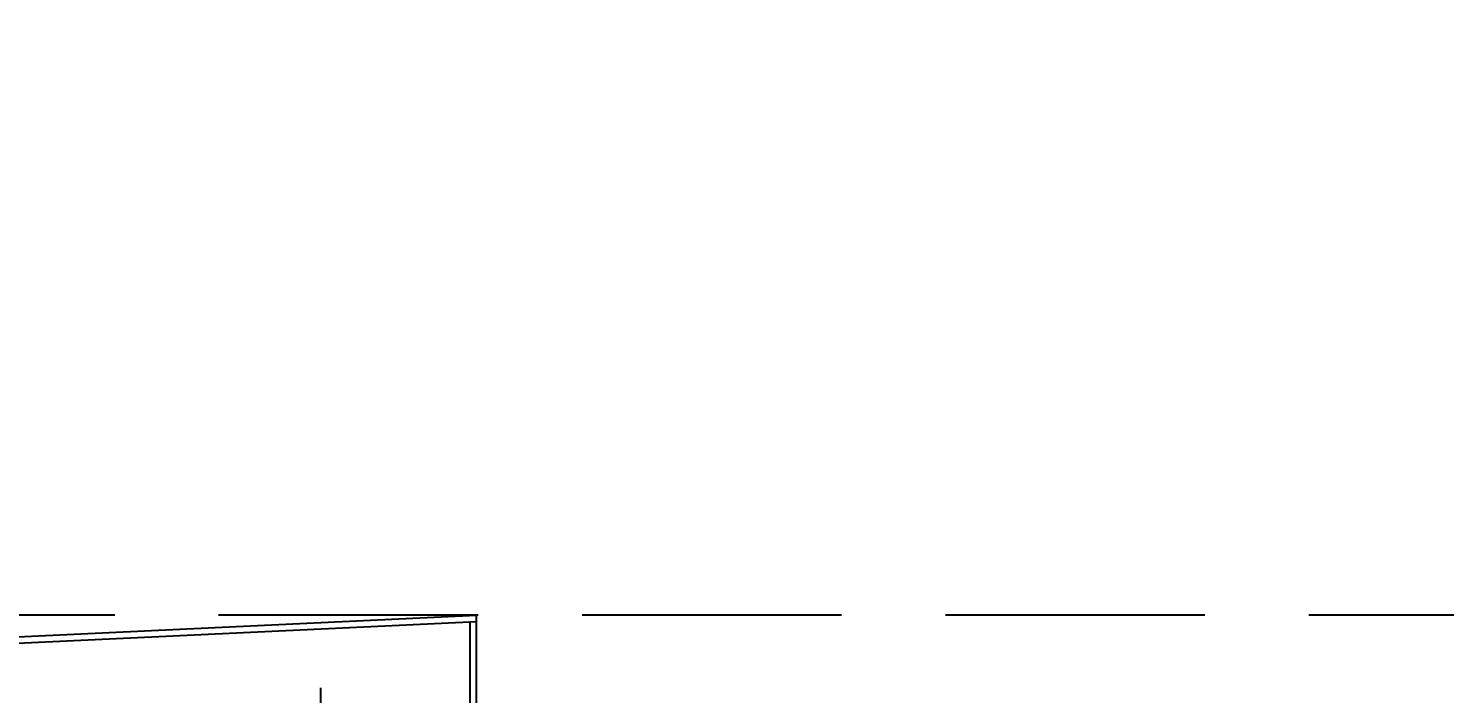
# Model space of a CAD drawing. Extents: x 220580 to 2027826, y -309201 to 71987.
# Drawn here: x 1041967 to 1042513, y -160007 to -159750 of the extents above; entities that cross this region are included whole.
import ezdxf
from ezdxf.enums import TextEntityAlignment as Align

# ---------------------------------------------------------------- set-up
doc = ezdxf.new("R2010")
doc.units = 0
for name, pattern in [('CENTER', [2, 1.25, -0.25, 0.25, -0.25]), ('DASH', [0.35, 0.25, -0.1]), ('ZN-DOT', [0.25, 0, -0.25])]:
    doc.linetypes.add(name, pattern=pattern)
for name, color, linetype in [('!ZN1-填充-8', 8, 'Continuous'), ('!ZN3-铝板幕墙-3', 3, 'Continuous'), ('!ZN4-辅助材料-1', 1, 'Continuous'), ('!ZN4-配件-11', 11, 'Continuous'), ('!ZN5-铝材投影-112', 112, 'Continuous'), ('!ZN6-层高线-8', 8, 'ZN-DOT'), ('DIM', 173, 'Continuous')]:
    doc.layers.add(name, color=color, linetype=linetype)
doc.styles.add('DHTEXT-1', font='ROMANS.shx', dxfattribs={"width": 0.7, "bigfont": 'CHINESE.shx'})
doc.dimstyles.new('ZN200', dxfattribs={"dimscale": 200, "dimtxt": 2.5, "dimasz": 1.5, "dimexe": 1, "dimexo": 2, "dimgap": 0.9, "dimtad": 1, "dimdec": 0, "dimdsep": 46, "dimtxsty": 'DHTEXT-1', "dimblk": 'ARCHTICK', "dimcen": 2.5, "dimclrd": 173, "dimclre": 173, "dimclrt": 7, "dimazin": 2, "dimtfac": 1, "dimtdec": 0, "dimtix": 1, "dimtmove": 2, "dimatfit": 3, "dimfxl": 0, "dimtolj": 1, "dimtzin": 0, "dimarcsym": 0})
doc.dimstyles.new('ZN3', dxfattribs={"dimscale": 3, "dimtxt": 2.5, "dimasz": 1.5, "dimexe": 1, "dimexo": 2, "dimgap": 0.9, "dimtad": 1, "dimdec": 0, "dimdsep": 46, "dimtxsty": 'DHTEXT-1', "dimblk": 'ARCHTICK', "dimcen": 2.5, "dimclrd": 173, "dimclre": 173, "dimclrt": 7, "dimazin": 2, "dimtfac": 1, "dimtix": 1, "dimtmove": 2, "dimatfit": 3, "dimfxl": 0, "dimarcsym": 0})

# ---------------------------------------------------------------- blocks, each defined once
blk = doc.blocks.new('_ArchTick')
at = {"color": 0, "linetype": 'ByBlock', "const_width": 0.4}
blk.add_lwpolyline([(-0.5, -0.5), (0.5, 0.5)], dxfattribs=at)
blk = doc.blocks.new('*D891')
at = {"layer": 'Defpoints', "color": 0, "ltscale": 30, "transparency": 16777216}
for p in [(1042139.680645788, -159177.7800674709), (1042139.680645788, -159976.5519968839), (1041554.680667643, -160004.0519957911)]:
    blk.add_point(p, dxfattribs=at)
at = {"layer": 'DIM', "color": 173, "linetype": 'ByBlock', "lineweight": -2, "ltscale": 30, "transparency": 16777216}
for p, q in [((1041554.680667643, -159604.0519957911), (1041554.680667643, -158977.7800674709)), ((1042139.680645788, -159576.5519968839), (1042139.680645788, -158977.7800674709)), ((1041554.680667643, -159177.7800674709), (1041254.680667643, -159177.7800674709)), ((1041554.680667643, -159177.7800674709), (1042139.680645788, -159177.7800674709)), ((1042139.680645788, -159177.7800674709), (1042439.680645788, -159177.7800674709))]:
    blk.add_line(p, q, dxfattribs=at)
at = {"layer": 'DIM', "color": 173, "lineweight": -2, "ltscale": 30, "transparency": 16777216, "xscale": 300, "yscale": 300, "zscale": 300}
blk.add_blockref('_ArchTick', (1041554.680667643, -159177.7800674709), dxfattribs=at)
at = {"layer": 'DIM', "color": 173, "lineweight": -2, "ltscale": 30, "transparency": 16777216, "xscale": 300, "yscale": 300, "zscale": 300, "rotation": 180}
blk.add_blockref('_ArchTick', (1042139.680645788, -159177.7800674709), dxfattribs=at)
at = {"layer": 'DIM', "color": 7, "ltscale": 30, "transparency": 16777216, "insert": (1041847.180656716, -158747.7800674709), "char_height": 500, "attachment_point": 5, "style": 'DHTEXT-1'}
blk.add_mtext('585', dxfattribs=at)
blk = doc.blocks.new('*U1100')
at = {"color": 0, "linetype": 'CENTER', "ltscale": 3}
blk.add_line((23.99999999999994, 2.188255855140087e-07), (-5.914909539480056, -1.533137051807418e-07), dxfattribs=at)
at = {"linetype": 'ByBlock', "ltscale": 10}
for p, q in [((0, 2.084999581674395), (14.28830168384373, 2.085001969002848)), ((1.419619596213958, 2.729999885991237), (2.200602679755074, -2.730000114008757)), ((3.219619596213958, 2.729999881768008), (4.000602679755074, -2.730000118231986)), ((5.019619596213958, 2.729999877544779), (5.800602679755074, -2.730000122455214)), ((6.819619596213958, 2.729999873321551), (7.600602679755074, -2.730000126678443)), ((8.619619596213958, 2.729999869098322), (9.400602679755075, -2.730000130901672)), ((10.41961959621396, 2.729999864875094), (11.20060267975507, -2.7300001351249)), ((12.21961959621396, 2.729999860651865), (13.00060267975507, -2.730000139348129)), ((14.28834179297628, -2.085001744372565), (0, -2.084999717997933))]:
    blk.add_line(p, q, dxfattribs=at)
blk.add_lwpolyline([(-3.944271909999143, 1.000000079036682, -0.137385347329328), (-2.123903424387548, 5.500000079036611), (1.77635683940025e-15, 5.500000079036611), (1.77635683940025e-15, -5.499999920963375), (-2.123903424387548, -5.499999920963375, -0.137385347329328), (-3.944271909999143, -0.9999999209634319), (-2.999999999999998, -0.9999999209633751), (-2.999999999999998, 1.000000079036639)], format="xyb", close=True, dxfattribs=at)
for points in [[(1.828211756127738, -2.085000114008789), (1.047228672586622, 2.084999885991241), (1.419619596213901, 2.729999885991095), (1.792010519841123, 2.084999885991241), (2.57299360338241, -2.085000114008761), (2.200602679755074, -2.730000114008771)], [(3.628211756127738, -2.085000118232018), (2.847228672586622, 2.084999881768012), (3.219619596213901, 2.729999881767866), (3.592010519841123, 2.084999881768012), (4.37299360338241, -2.085000118231989), (4.000602679755074, -2.730000118232)], [(5.428211756127738, -2.085000122455247), (4.647228672586622, 2.084999877544783), (5.019619596213901, 2.729999877544637), (5.392010519841123, 2.084999877544783), (6.17299360338241, -2.085000122455218), (5.800602679755074, -2.730000122455229)], [(7.228211756127738, -2.085000126678475), (6.447228672586622, 2.084999873321555), (6.819619596213901, 2.729999873321409), (7.192010519841123, 2.084999873321555), (7.97299360338241, -2.085000126678447), (7.600602679755074, -2.730000126678457)], [(9.028211756127739, -2.085000130901704), (8.247228672586623, 2.084999869098326), (8.619619596213902, 2.72999986909818), (8.992010519841124, 2.084999869098326), (9.77299360338241, -2.085000130901676), (9.400602679755075, -2.730000130901686)], [(10.82821175612774, -2.085000135124933), (10.04722867258662, 2.084999864875098), (10.4196195962139, 2.729999864874951), (10.79201051984112, 2.084999864875098), (11.57299360338241, -2.085000135124904), (11.20060267975507, -2.730000135124914)], [(12.62821175612774, -2.085000139348161), (11.84722867258662, 2.084999860651869), (12.2196195962139, 2.729999860651723), (12.59201051984112, 2.084999860651869), (13.37299360338241, -2.085000139348133), (13.00060267975507, -2.730000139348143)]]:
    blk.add_lwpolyline(points, close=True, dxfattribs=at)
for points in [[(14.28755614132959, -2.084999790480305, -0.414213562373095), (14.44551068678416, -2.242954335934877), (14.44551068678416, -2.321931608662732), (20.17706341883141, -2.321931608662732), (21.99999672497771, -0.2620664843346907), (21.99999672497771, 0.2620669033741529), (20.1770634188305, 2.321932027703048), (14.44551068678416, 2.321932027703616), (14.44551068678416, 2.242954754974284, -0.414213562373095), (14.28755614132959, 2.085000209519654)], [(16.51287844574838, -2.321931608662732), (16.35611659158181, -1.195959136936376), (15.82661205339483, -1.523970797760166, -0.5304615897786895), (15.03442566961419, -1.169417307181045), (14.81075563571315, 0.0990784896746442, -0.6513157956771675), (15.47433833661651, 0.5440859063701903), (16.0012324895205, 0.2109028390927443), (16.76803563861736, 0.6608451827776259), (21.99999672497771, -0.2620664843346907, -0.2012259957209903), (20.1770634188305, 2.321932027703048)]]:
    blk.add_lwpolyline(points, format="xyb", dxfattribs=at)
at = {"layer": 'Defpoints', "color": 0, "ltscale": 10, "style": 'DHTEXT-1', "width": 0.7}
blk.add_text('5.5', height=1, rotation=90, dxfattribs=at).set_placement((-0.4943080637851551, -1.360906537433093), align=Align.CENTER)
blk = doc.blocks.new('*U1098')
at = {"color": 0, "linetype": 'CENTER', "ltscale": 3}
blk.add_line((10.0124521631674, 5.329070518200751e-14), (-2.451370260241674, 5.329070518200751e-14), dxfattribs=at)
at = {"linetype": 'ByBlock', "lineweight": -2, "ltscale": 10}
for p, q in [((-1.19999999999709, -2.999999999995627), (-1.19999999999709, 2.999999999995733)), ((0, 4.200000000000099), (0, -4.199999999999992)), ((5.50000000054162, 2.000000000000053), (0, 2.000000000000053)), ((5.50000000054162, 2.500000000000053), (5.50000000054162, -2.499999999999947)), ((5.50000000054162, -1.999999999999947), (0, -1.999999999999947))]:
    blk.add_line(p, q, dxfattribs=at)
for centre, radius, start, end in [((4.415117063422031, -3.584688101909705e-12), 5.96066603962293, 160.3950489643864, 199.6049510356135), ((0, 2.999999999995733), 1.2, 90, 180), ((7.00000000054162, 2.500000000000053), 1.5, 348.4480414647314, 180), ((16.16515139045397, 5.329070518200751e-14), 8, 164.3308475018224, 195.6691524981776), ((6.186535024229231, -0.0009536892320660684), 2.672094166157843, 323.2266208412516, 36.78433105121244), ((0, -2.999999999995627), 1.2, 180, 270), ((7.00000000054162, -2.499999999999947), 1.5, 180, 11.5519585352685)]:
    blk.add_arc(centre, radius, start, end, dxfattribs=at)
at = {"layer": 'Defpoints', "color": 0, "ltscale": 10, "style": 'DHTEXT-1', "width": 0.7}
blk.add_text('D4', height=1, rotation=90, dxfattribs=at).set_placement((7.370543652128534, -1.846676056511448), align=Align.CENTER)
blk = doc.blocks.new('20250918111454', base_point=(-75307.86896925682, -83259.22476175737))
at = {"layer": '!ZN1-填充-8'}
h = blk.add_hatch(dxfattribs=at)
h.set_pattern_fill('NET3', color=256, scale=0.4, angle=90.00000000000001, style=0)
h.set_pattern_definition([(90, (0, 0), (-1.27, -2.042315765089328e-16), []), (150, (0, 0), (-0.635, -1.099852262806237), []), (210, (0, 0), (0.635, -1.099852262806237), [])])
h.paths.add_polyline_path([(-75305.86896925679, -83275.37525834801), (-75307.86896925679, -83275.37525834801), (-75307.8689692568, -83259.22476175737), (-75305.8689692568, -83259.22476175737)])
at = {"layer": '!ZN3-铝板幕墙-3', "ltscale": 40}
for p, q in [((-75220.9689692568, -83261.65573945375), (-75220.9689692568, -83216.8456605163)), ((-75218.4689692568, -83264.22476175746), (-75218.4689692568, -83214.22476182976)), ((-75278.46896925682, -83259.22363300614), (-75278.46896925682, -83242.08729199994))]:
    blk.add_line(p, q, dxfattribs=at)
at = {"layer": '!ZN3-铝板幕墙-3', "ltscale": 30}
for p, q in [((-75241.95508063534, -83256.72363300614), (-75278.4689692568, -83256.72363300613)), ((-75242.51680237283, -83259.22363300614), (-75278.4689692568, -83259.22363300614)), ((-75218.46896936414, -83264.2247618379), (-75242.51680237283, -83259.22363300614)), ((-75220.9689692568, -83261.65573945375), (-75241.95508063534, -83256.72363300614))]:
    blk.add_line(p, q, dxfattribs=at)
at = {"layer": '!ZN4-辅助材料-1', "ltscale": 5}
blk.add_lwpolyline([(-75305.86896925679, -83275.37525834801), (-75307.86896925679, -83275.37525834801), (-75307.86896925682, -83259.22476175737), (-75305.86896925679, -83259.22476175737)], close=True, dxfattribs=at)
at = {"layer": '!ZN5-铝材投影-112'}
blk.add_lwpolyline([(-75305.86896925679, -83275.34363300422), (-75305.86896925679, -83253.723633006), (-75262.20978311234, -83253.723633006), (-75262.20978311234, -83256.723633006), (-75302.86896925679, -83256.72363300745), (-75302.86896925679, -83275.34363300567)], close=True, dxfattribs=at)
at = {"layer": '!ZN4-配件-11', "color": 1, "ltscale": 40}
for name, p, rotation in [('*U1098', (-75269.56290861571, -83259.22363300934), 90), ('*U1100', (-75302.86896925679, -83267.12619934608), 180)]:
    blk.add_blockref(name, p, dxfattribs=dict(at, rotation=rotation))
blk = doc.blocks.new('*D1148')
at = {"layer": 'Defpoints', "color": 0, "ltscale": 2000, "transparency": 16777216}
for p in [(1042132.404167852, -159976.4261404328), (1043171.794693127, -159976.4261404328), (1042132.404167852, -161536.4261415171)]:
    blk.add_point(p, dxfattribs=at)
at = {"layer": 'DIM', "color": 173, "linetype": 'ByBlock', "lineweight": -2, "ltscale": 2000, "transparency": 16777216}
for p, q in [((1042532.404167852, -159976.4261404328), (1043371.794693127, -159976.4261404328)), ((1043171.794693127, -161536.4261415171), (1043171.794693127, -159976.4261404328)), ((1042532.404167852, -161536.4261415171), (1043371.794693127, -161536.4261415171))]:
    blk.add_line(p, q, dxfattribs=at)
at = {"layer": 'DIM', "color": 173, "lineweight": -2, "ltscale": 2000, "transparency": 16777216, "xscale": 300, "yscale": 300, "zscale": 300}
for p, rotation in [((1043171.794693127, -159976.4261404328), 90), ((1043171.794693127, -161536.4261415171), 270)]:
    blk.add_blockref('_ArchTick', p, dxfattribs=dict(at, rotation=rotation))
at = {"layer": 'DIM', "color": 7, "ltscale": 2000, "transparency": 16777216, "insert": (1042741.794693127, -160756.4261409752), "char_height": 500, "attachment_point": 5, "rotation": 90, "style": 'DHTEXT-1'}
blk.add_mtext('\\A1;1560', dxfattribs=at)

msp = doc.modelspace()

# ---------------------------------------------------------------- linework, layer by layer
at = {"layer": '!ZN3-铝板幕墙-3'}
for p, q in [((1042139.680645788, -159976.5519968839), (1041554.680667643, -160004.0519958115)), ((1042139.79803752, -159979.0492391992), (1041554.680667643, -160006.5547565416))]:
    msp.add_line(p, q, dxfattribs=at)
at = {"layer": '!ZN6-层高线-8', "linetype": 'DASH', "ltscale": 400}
msp.add_line((1049420.334920142, -159976.4261404328), (1038617.433795123, -159976.4261404328), dxfattribs=at)

# ---------------------------------------------------------------- block references
at = {"layer": '!ZN3-铝板幕墙-3', "ltscale": 40}
msp.add_blockref('20250918111454', (1042050.280645788, -160021.5519968116), dxfattribs=at)

# ---------------------------------------------------------------- dimensions: what is measured, and where the dimension line sits
at = {"layer": 'DIM', "ltscale": 30}
dim = msp.add_linear_dim(base=(1042139.680645788, -159177.7800674709), p1=(1041554.680667643, -160004.0519957911), p2=(1042139.680645788, -159976.5519968839), dimstyle='ZN3', override={"dimscale": 200}, dxfattribs=at)
dim.commit()
dim.dimension.update_dxf_attribs({"geometry": '*D891', "text_midpoint": (1041847.180656716, -158747.7800674709)})
at = {"layer": 'DIM', "ltscale": 2000}
dim = msp.add_linear_dim(base=(1043171.794693127, -159976.4261404328), p1=(1042132.404167851, -161536.426141517), p2=(1042132.404167851, -159976.4261404328), angle=90, dimstyle='ZN200', dxfattribs=at)
dim.commit()
dim.dimension.update_dxf_attribs({"geometry": '*D1148', "text_midpoint": (1042741.794693127, -160756.4261409752)})

doc.saveas('drawing.dxf')
